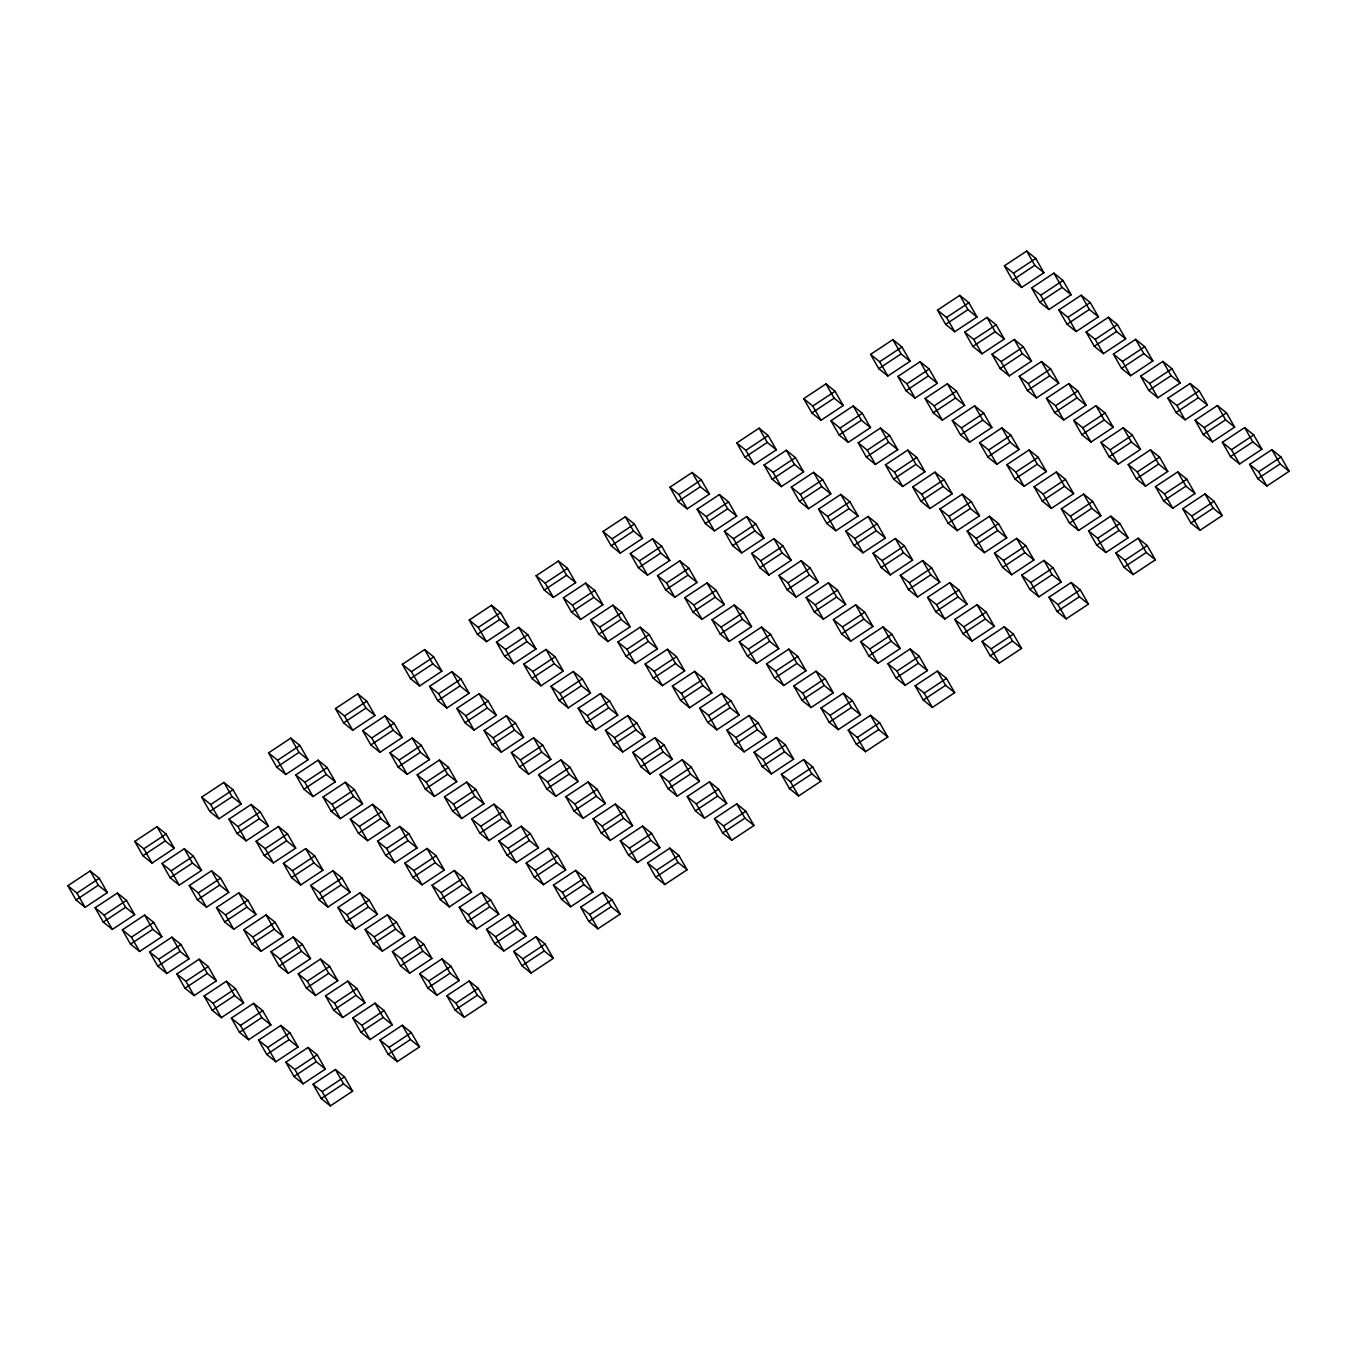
<?xml version="1.0" encoding="UTF-8"?>
<svg xmlns="http://www.w3.org/2000/svg" width="1357" height="1357" viewBox="0 0 1357 1357"><rect width="100%" height="100%" fill="white"/><g stroke="black" fill="none" stroke-linecap="round" stroke-linejoin="round"><path stroke-width="1.5" d="M67.85 885.714L90.156 870.957L99.231 878.318L107.407 892.584L85.101 907.341L76.026 899.979L67.85 885.714L76.925 893.076L85.101 907.341M134.75 841.442L157.039 826.684L166.131 834.029L174.29 848.312L152.001 863.069L142.909 855.707L134.75 841.442L143.825 848.803L152.001 863.069M201.633 797.17L223.939 782.412L233.014 789.757L241.19 804.023L218.884 818.78L209.809 811.435L201.633 797.17L210.725 804.514L218.884 818.78M268.533 752.881L290.839 738.123L299.914 745.485L308.09 759.75L285.784 774.508L276.709 767.146L268.533 752.881L277.608 760.242L285.784 774.508M335.433 708.608L357.722 693.851L366.814 701.213L374.973 715.478L352.684 730.236L343.592 722.874L335.433 708.608L344.508 715.97L352.684 730.236M402.317 664.336L424.622 649.579L433.697 656.924L441.873 671.189L419.567 685.947L410.493 678.602L402.317 664.336L411.408 671.681L419.567 685.947M469.217 620.047L491.505 605.29L500.597 612.652L508.773 626.917L486.468 641.674L477.393 634.33L469.217 620.047L478.292 627.409L486.468 641.674M536.117 575.775L558.405 561.018L567.497 568.379L575.656 582.645L553.368 597.402L544.276 590.041L536.117 575.775L545.192 583.137L553.368 597.402M603 531.503L625.306 516.746L634.381 524.09L642.556 538.373L620.251 553.13L611.176 545.768L603 531.503L612.092 538.865L620.251 553.13M669.9 487.231L692.189 472.473L701.281 479.818L709.457 494.084L687.151 508.841L678.076 501.496L669.9 487.231L678.975 494.576L687.151 508.841M736.8 442.942L759.089 428.184L768.181 435.546L776.34 449.812L754.051 464.569L744.959 457.207L736.8 442.942L745.875 450.303L754.051 464.569M803.683 398.67L825.989 383.912L835.064 391.274L843.24 405.539L820.934 420.297L811.859 412.935L803.683 398.67L812.775 406.031L820.934 420.297M870.583 354.398L892.872 339.64L901.964 346.985L910.14 361.25L887.834 376.008L878.759 368.663L870.583 354.398L879.658 361.742L887.834 376.008M937.483 310.125L959.772 295.351L968.864 302.713L977.023 316.978L954.734 331.736L945.642 324.391L937.483 310.125L946.558 317.47L954.734 331.736M1004.367 265.836L1026.672 251.079L1035.747 258.441L1043.923 272.706L1021.617 287.463L1012.543 280.102L1004.367 265.836L1013.458 273.198L1021.617 287.463M76.925 893.076L99.231 878.318M143.825 848.803L166.131 834.029M210.725 804.514L233.014 789.757M277.608 760.242L299.914 745.485M344.508 715.97L366.814 701.213M411.408 671.681L433.697 656.924M478.292 627.409L500.597 612.652M545.192 583.137L567.497 568.379M612.092 538.865L634.381 524.09M678.975 494.576L701.281 479.818M745.875 450.303L768.181 435.546M812.775 406.031L835.064 391.274M879.658 361.742L901.964 346.985M946.558 317.47L968.864 302.713M1013.458 273.198L1035.747 258.441M76.026 899.979L98.315 885.222L107.407 892.584M142.909 855.707L165.215 840.95L174.29 848.312M209.809 811.435L232.115 796.678L241.19 804.023M276.709 767.146L298.998 752.389L308.09 759.75M343.592 722.874L365.898 708.117L374.973 715.478M410.493 678.602L432.798 663.844L441.873 671.189M477.393 634.33L499.681 619.572L508.773 626.917M544.276 590.041L566.581 575.283L575.656 582.645M611.176 545.768L633.465 531.011L642.556 538.373M678.076 501.496L700.365 486.739L709.457 494.084M744.959 457.207L767.265 442.45L776.34 449.812M811.859 412.935L834.148 398.178L843.24 405.539M878.759 368.663L901.048 353.906L910.14 361.25M945.642 324.391L967.948 309.633L977.023 316.978M1012.543 280.102L1034.831 265.344L1043.923 272.706M95.092 907.782L117.397 893.025L126.472 900.369L134.648 914.652L112.36 929.409L103.268 922.048L95.092 907.782L104.184 915.144L112.36 929.409M161.992 863.51L184.298 848.753L193.373 856.097L201.548 870.363L179.243 885.12L170.168 877.775L161.992 863.51L171.067 870.855L179.243 885.12M228.892 819.221L251.181 804.464L260.273 811.825L268.432 826.091L246.143 840.848L237.051 833.503L228.892 819.221L237.967 826.583L246.143 840.848M295.775 774.949L318.081 760.191L327.156 767.553L335.332 781.819L313.026 796.576L303.951 789.214L295.775 774.949L304.867 782.311L313.026 796.576M362.675 730.677L384.981 715.919L394.056 723.264L402.232 737.529L379.926 752.304L370.851 744.942L362.675 730.677L371.75 738.021L379.926 752.304M429.575 686.405L451.864 671.63L460.956 678.992L469.115 693.257L446.826 708.015L437.734 700.67L429.575 686.405L438.65 693.749L446.826 708.015M496.458 642.115L518.764 627.358L527.839 634.72L536.015 648.985L513.709 663.743L504.634 656.381L496.458 642.115L505.55 649.477L513.709 663.743M563.359 597.843L585.647 583.086L594.739 590.431L602.915 604.713L580.609 619.471L571.534 612.109L563.359 597.843L572.433 605.205L580.609 619.471M630.259 553.571L652.547 538.814L661.639 546.159L669.798 560.424L647.51 575.181L638.418 567.837L630.259 553.571L639.334 560.916L647.51 575.181M697.142 509.282L719.447 494.525L728.522 501.886L736.698 516.152L714.393 530.909L705.318 523.565L697.142 509.282L706.234 516.644L714.393 530.909M764.042 465.01L786.331 450.253L795.423 457.614L803.598 471.88L781.293 486.637L772.218 479.275L764.042 465.01L773.117 472.372L781.293 486.637M830.942 420.738L853.231 405.98L862.323 413.325L870.482 427.591L848.193 442.365L839.101 435.003L830.942 420.738L840.017 428.083L848.193 442.365M897.825 376.466L920.131 361.691L929.206 369.053L937.382 383.319L915.076 398.076L906.001 390.731L897.825 376.466L906.917 383.81L915.076 398.076M964.725 332.177L987.014 317.419L996.106 324.781L1004.282 339.046L981.976 353.804L972.901 346.442L964.725 332.177L973.8 339.538L981.976 353.804M1031.625 287.905L1053.914 273.147L1063.006 280.509L1071.165 294.774L1048.876 309.532L1039.784 302.17L1031.625 287.905L1040.7 295.266L1048.876 309.532M104.184 915.144L126.472 900.369M171.067 870.855L193.373 856.097M237.967 826.583L260.273 811.825M304.867 782.311L327.156 767.553M371.75 738.021L394.056 723.264M438.65 693.749L460.956 678.992M505.55 649.477L527.839 634.72M572.433 605.205L594.739 590.431M639.334 560.916L661.639 546.159M706.234 516.644L728.522 501.886M773.117 472.372L795.423 457.614M840.017 428.083L862.323 413.325M906.917 383.81L929.206 369.053M973.8 339.538L996.106 324.781M1040.7 295.266L1063.006 280.509M103.268 922.048L125.573 907.29L134.648 914.652M170.168 877.775L192.457 863.018L201.548 870.363M237.051 833.503L259.357 818.729L268.432 826.091M303.951 789.214L326.257 774.457L335.332 781.819M370.851 744.942L393.14 730.185L402.232 737.529M437.734 700.67L460.04 685.913L469.115 693.257M504.634 656.381L526.94 641.624L536.015 648.985M571.534 612.109L593.823 597.351L602.915 604.713M638.418 567.837L660.723 553.079L669.798 560.424M705.318 523.565L727.623 508.79L736.698 516.152M772.218 479.275L794.507 464.518L803.598 471.88M839.101 435.003L861.407 420.246L870.482 427.591M906.001 390.731L928.29 375.974L937.382 383.319M972.901 346.442L995.19 331.685L1004.282 339.046M1039.784 302.17L1062.09 287.413L1071.165 294.774M122.351 929.85L144.639 915.093L153.731 922.438L161.89 936.703L139.601 951.461L130.509 944.116L122.351 929.85L131.425 937.195L139.601 951.461M189.234 885.561L211.539 870.804L220.614 878.166L228.79 892.431L206.501 907.188L197.41 899.844L189.234 885.561L198.326 892.923L206.501 907.188M256.134 841.289L278.439 826.532L287.514 833.893L295.69 848.159L273.385 862.916L264.31 855.555L256.134 841.289L265.209 848.651L273.385 862.916M323.034 797.017L345.323 782.26L354.414 789.604L362.573 803.87L340.285 818.644L331.193 811.282L323.034 797.017L332.109 804.362L340.285 818.644M389.917 752.745L412.223 737.987L421.298 745.332L429.474 759.598L407.168 774.355L398.093 767.01L389.917 752.745L399.009 760.09L407.168 774.355M456.817 708.456L479.123 693.698L488.198 701.06L496.374 715.326L474.068 730.083L464.993 722.721L456.817 708.456L465.892 715.817L474.068 730.083M523.717 664.184L546.006 649.426L555.098 656.788L563.257 671.053L540.968 685.811L531.876 678.449L523.717 664.184L532.792 671.545L540.968 685.811M590.6 619.912L612.906 605.154L621.981 612.499L630.157 626.764L607.851 641.522L598.776 634.177L590.6 619.912L599.692 627.256L607.851 641.522M657.5 575.622L679.789 560.865L688.881 568.227L697.057 582.492L674.751 597.25L665.676 589.905L657.5 575.622L666.575 582.984L674.751 597.25M724.401 531.35L746.689 516.593L755.781 523.955L763.94 538.22L741.651 552.977L732.559 545.616L724.401 531.35L733.475 538.712L741.651 552.977M791.284 487.078L813.589 472.321L822.664 479.666L830.84 493.948L808.535 508.705L799.46 501.344L791.284 487.078L800.376 494.44L808.535 508.705M858.184 442.806L880.472 428.049L889.564 435.393L897.74 449.659L875.435 464.416L866.36 457.072L858.184 442.806L867.259 450.151L875.435 464.416M925.084 398.517L947.373 383.76L956.464 391.121L964.623 405.387L942.335 420.144L933.243 412.782L925.084 398.517L934.159 405.879L942.335 420.144M991.967 354.245L1014.273 339.487L1023.348 346.849L1031.524 361.115L1009.218 375.872L1000.143 368.51L991.967 354.245L1001.059 361.607L1009.218 375.872M1058.867 309.973L1081.156 295.215L1090.248 302.56L1098.424 316.826L1076.118 331.583L1067.043 324.238L1058.867 309.973L1067.942 317.317L1076.118 331.583M131.425 937.195L153.731 922.438M198.326 892.923L220.614 878.166M265.209 848.651L287.514 833.893M332.109 804.362L354.414 789.604M399.009 760.09L421.298 745.332M465.892 715.817L488.198 701.06M532.792 671.545L555.098 656.788M599.692 627.256L621.981 612.499M666.575 582.984L688.881 568.227M733.475 538.712L755.781 523.955M800.376 494.44L822.664 479.666M867.259 450.151L889.564 435.393M934.159 405.879L956.464 391.121M1001.059 361.607L1023.348 346.849M1067.942 317.317L1090.248 302.56M130.509 944.116L152.815 929.358L161.89 936.703M197.41 899.844L219.715 885.069L228.79 892.431M264.31 855.555L286.598 840.797L295.69 848.159M331.193 811.282L353.499 796.525L362.573 803.87M398.093 767.01L420.399 752.253L429.474 759.598M464.993 722.721L487.282 707.964L496.374 715.326M531.876 678.449L554.182 663.692L563.257 671.053M598.776 634.177L621.082 619.42L630.157 626.764M665.676 589.905L687.965 575.131L697.057 582.492M732.559 545.616L754.865 530.858L763.94 538.22M799.46 501.344L821.765 486.586L830.84 493.948M866.36 457.072L888.648 442.314L897.74 449.659M933.243 412.782L955.549 398.025L964.623 405.387M1000.143 368.51L1022.432 353.753L1031.524 361.115M1067.043 324.238L1089.332 309.481L1098.424 316.826M149.592 951.919L171.898 937.144L180.973 944.506L189.149 958.771L166.843 973.529L157.768 966.184L149.592 951.919L158.667 959.263L166.843 973.529M216.492 907.629L238.781 892.872L247.873 900.234L256.032 914.499L233.743 929.257L224.651 921.895L216.492 907.629L225.567 914.991L233.743 929.257M283.376 863.357L305.681 848.6L314.756 855.945L322.932 870.227L300.643 884.985L291.551 877.623L283.376 863.357L292.467 870.719L300.643 884.985M350.276 819.085L372.581 804.328L381.656 811.673L389.832 825.938L367.526 840.695L358.452 833.351L350.276 819.085L359.351 826.43L367.526 840.695M417.176 774.796L439.464 760.039L448.556 767.4L456.715 781.666L434.427 796.423L425.335 789.062L417.176 774.796L426.251 782.158L434.427 796.423M484.059 730.524L506.365 715.767L515.439 723.128L523.615 737.394L501.31 752.151L492.235 744.789L484.059 730.524L493.151 737.886L501.31 752.151M550.959 686.252L573.265 671.494L582.34 678.839L590.516 693.105L568.21 707.879L559.135 700.517L550.959 686.252L560.034 693.597L568.21 707.879M617.859 641.98L640.148 627.205L649.24 634.567L657.399 648.833L635.11 663.59L626.018 656.245L617.859 641.98L626.934 649.325L635.11 663.59M684.742 597.691L707.048 582.933L716.123 590.295L724.299 604.56L701.993 619.318L692.918 611.956L684.742 597.691L693.834 605.052L701.993 619.318M751.642 553.419L773.931 538.661L783.023 546.006L791.199 560.288L768.893 575.046L759.818 567.684L751.642 553.419L760.717 560.78L768.893 575.046M818.542 509.146L840.831 494.389L849.923 501.734L858.082 515.999L835.793 530.757L826.701 523.412L818.542 509.146L827.617 516.491L835.793 530.757M885.426 464.857L907.731 450.1L916.806 457.462L924.982 471.727L902.676 486.485L893.601 479.14L885.426 464.857L894.517 472.219L902.676 486.485M952.326 420.585L974.614 405.828L983.706 413.19L991.882 427.455L969.577 442.212L960.502 434.851L952.326 420.585L961.401 427.947L969.577 442.212M1019.226 376.313L1041.514 361.556L1050.606 368.9L1058.765 383.166L1036.477 397.94L1027.385 390.579L1019.226 376.313L1028.301 383.658L1036.477 397.94M1086.109 332.041L1108.415 317.267L1117.489 324.628L1125.665 338.894L1103.36 353.651L1094.285 346.306L1086.109 332.041L1095.201 339.386L1103.36 353.651M158.667 959.263L180.973 944.506M225.567 914.991L247.873 900.234M292.467 870.719L314.756 855.945M359.351 826.43L381.656 811.673M426.251 782.158L448.556 767.4M493.151 737.886L515.439 723.128M560.034 693.597L582.34 678.839M626.934 649.325L649.24 634.567M693.834 605.052L716.123 590.295M760.717 560.78L783.023 546.006M827.617 516.491L849.923 501.734M894.517 472.219L916.806 457.462M961.401 427.947L983.706 413.19M1028.301 383.658L1050.606 368.9M1095.201 339.386L1117.489 324.628M157.768 966.184L180.057 951.427L189.149 958.771M224.651 921.895L246.957 907.138L256.032 914.499M291.551 877.623L313.857 862.865L322.932 870.227M358.452 833.351L380.74 818.593L389.832 825.938M425.335 789.062L447.64 774.304L456.715 781.666M492.235 744.789L514.54 730.032L523.615 737.394M559.135 700.517L581.424 685.76L590.516 693.105M626.018 656.245L648.324 641.488L657.399 648.833M692.918 611.956L715.224 597.199L724.299 604.56M759.818 567.684L782.107 552.927L791.199 560.288M826.701 523.412L849.007 508.654L858.082 515.999M893.601 479.14L915.907 464.365L924.982 471.727M960.502 434.851L982.79 420.093L991.882 427.455M1027.385 390.579L1049.69 375.821L1058.765 383.166M1094.285 346.306L1116.574 331.549L1125.665 338.894M176.834 973.97L199.14 959.212L208.215 966.574L216.391 980.84L194.102 995.597L185.01 988.235L176.834 973.97L185.926 981.332L194.102 995.597M243.734 929.698L266.04 914.94L275.115 922.302L283.291 936.567L260.985 951.325L251.91 943.963L243.734 929.698L252.809 937.059L260.985 951.325M310.634 885.426L332.923 870.668L342.015 878.013L350.174 892.278L327.885 907.036L318.793 899.691L310.634 885.426L319.709 892.77L327.885 907.036M377.517 841.136L399.823 826.379L408.898 833.741L417.074 848.006L394.785 862.764L385.693 855.419L377.517 841.136L386.609 848.498L394.785 862.764M444.418 796.864L466.723 782.107L475.798 789.469L483.974 803.734L461.668 818.492L452.593 811.13L444.418 796.864L453.492 804.226L461.668 818.492M511.318 752.592L533.606 737.835L542.698 745.18L550.857 759.445L528.568 774.219L519.477 766.858L511.318 752.592L520.393 759.937L528.568 774.219M578.201 708.32L600.506 693.563L609.581 700.907L617.757 715.173L595.452 729.93L586.377 722.586L578.201 708.32L587.293 715.665L595.452 729.93M645.101 664.031L667.407 649.274L676.481 656.635L684.657 670.901L662.352 685.658L653.277 678.296L645.101 664.031L654.176 671.393L662.352 685.658M712.001 619.759L734.29 605.001L743.382 612.363L751.541 626.629L729.252 641.386L720.16 634.024L712.001 619.759L721.076 627.121L729.252 641.386M778.884 575.487L801.19 560.729L810.265 568.074L818.441 582.34L796.135 597.097L787.06 589.752L778.884 575.487L787.976 582.832L796.135 597.097M845.784 531.198L868.073 516.44L877.165 523.802L885.341 538.067L863.035 552.825L853.96 545.48L845.784 531.198L854.859 538.559L863.035 552.825M912.684 486.926L934.973 472.168L944.065 479.53L952.224 493.795L929.935 508.553L920.843 501.191L912.684 486.926L921.759 494.287L929.935 508.553M979.567 442.653L1001.873 427.896L1010.948 435.241L1019.124 449.506L996.818 464.281L987.743 456.919L979.567 442.653L988.659 449.998L996.818 464.281M1046.468 398.381L1068.756 383.624L1077.848 390.969L1086.024 405.234L1063.718 419.991L1054.643 412.647L1046.468 398.381L1055.542 405.726L1063.718 419.991M1113.368 354.092L1135.656 339.335L1144.748 346.697L1152.907 360.962L1130.618 375.719L1121.527 368.358L1113.368 354.092L1122.443 361.454L1130.618 375.719M185.926 981.332L208.215 966.574M252.809 937.059L275.115 922.302M319.709 892.77L342.015 878.013M386.609 848.498L408.898 833.741M453.492 804.226L475.798 789.469M520.393 759.937L542.698 745.18M587.293 715.665L609.581 700.907M654.176 671.393L676.481 656.635M721.076 627.121L743.382 612.363M787.976 582.832L810.265 568.074M854.859 538.559L877.165 523.802M921.759 494.287L944.065 479.53M988.659 449.998L1010.948 435.241M1055.542 405.726L1077.848 390.969M1122.443 361.454L1144.748 346.697M185.01 988.235L207.316 973.478L216.391 980.84M251.91 943.963L274.199 929.206L283.291 936.567M318.793 899.691L341.099 884.934L350.174 892.278M385.693 855.419L407.999 840.645L417.074 848.006M452.593 811.13L474.882 796.372L483.974 803.734M519.477 766.858L541.782 752.1L550.857 759.445M586.377 722.586L608.682 707.828L617.757 715.173M653.277 678.296L675.565 663.539L684.657 670.901M720.16 634.024L742.466 619.267L751.541 626.629M787.06 589.752L809.366 574.995L818.441 582.34M853.96 545.48L876.249 530.706L885.341 538.067M920.843 501.191L943.149 486.434L952.224 493.795M987.743 456.919L1010.049 442.161L1019.124 449.506M1054.643 412.647L1076.932 397.889L1086.024 405.234M1121.527 368.358L1143.832 353.6L1152.907 360.962M204.093 996.038L226.382 981.281L235.473 988.642L243.632 1002.908L221.344 1017.665L212.252 1010.303L204.093 996.038L213.168 1003.4L221.344 1017.665M270.976 951.766L293.282 937.009L302.357 944.353L310.532 958.619L288.244 973.376L279.152 966.031L270.976 951.766L280.068 959.111L288.244 973.376M337.876 907.494L360.182 892.719L369.257 900.081L377.433 914.347L355.127 929.104L346.052 921.759L337.876 907.494L346.951 914.839L355.127 929.104M404.776 863.205L427.065 848.447L436.157 855.809L444.316 870.074L422.027 884.832L412.935 877.47L404.776 863.205L413.851 870.566L422.027 884.832M471.659 818.933L493.965 804.175L503.04 811.52L511.216 825.802L488.927 840.56L479.835 833.198L471.659 818.933L480.751 826.294L488.927 840.56M538.559 774.66L560.865 759.903L569.94 767.248L578.116 781.513L555.81 796.271L546.735 788.926L538.559 774.66L547.634 782.005L555.81 796.271M605.459 730.371L627.748 715.614L636.84 722.976L644.999 737.241L622.71 751.999L613.618 744.637L605.459 730.371L614.534 737.733L622.71 751.999M672.343 686.099L694.648 671.342L703.723 678.704L711.899 692.969L689.593 707.726L680.519 700.365L672.343 686.099L681.435 693.461L689.593 707.726M739.243 641.827L761.548 627.07L770.623 634.414L778.799 648.68L756.494 663.437L747.419 656.093L739.243 641.827L748.318 649.172L756.494 663.437M806.143 597.555L828.432 582.781L837.523 590.142L845.682 604.408L823.394 619.165L814.302 611.82L806.143 597.555L815.218 604.9L823.394 619.165M873.026 553.266L895.332 538.508L904.407 545.87L912.582 560.136L890.277 574.893L881.202 567.531L873.026 553.266L882.118 560.628L890.277 574.893M939.926 508.994L962.215 494.236L971.307 501.581L979.483 515.864L957.177 530.621L948.102 523.259L939.926 508.994L949.001 516.355L957.177 530.621M1006.826 464.722L1029.115 449.964L1038.207 457.309L1046.366 471.574L1024.077 486.332L1014.985 478.987L1006.826 464.722L1015.901 472.066L1024.077 486.332M1073.709 420.433L1096.015 405.675L1105.09 413.037L1113.266 427.302L1090.96 442.06L1081.885 434.698L1073.709 420.433L1082.801 427.794L1090.96 442.06M1140.609 376.16L1162.898 361.403L1171.99 368.765L1180.166 383.03L1157.86 397.788L1148.785 390.426L1140.609 376.16L1149.684 383.522L1157.86 397.788M213.168 1003.4L235.473 988.642M280.068 959.111L302.357 944.353M346.951 914.839L369.257 900.081M413.851 870.566L436.157 855.809M480.751 826.294L503.04 811.52M547.634 782.005L569.94 767.248M614.534 737.733L636.84 722.976M681.435 693.461L703.723 678.704M748.318 649.172L770.623 634.414M815.218 604.9L837.523 590.142M882.118 560.628L904.407 545.87M949.001 516.355L971.307 501.581M1015.901 472.066L1038.207 457.309M1082.801 427.794L1105.09 413.037M1149.684 383.522L1171.99 368.765M212.252 1010.303L234.557 995.546L243.632 1002.908M279.152 966.031L301.458 951.274L310.532 958.619M346.052 921.759L368.341 907.002L377.433 914.347M412.935 877.47L435.241 862.713L444.316 870.074M479.835 833.198L502.141 818.441L511.216 825.802M546.735 788.926L569.024 774.168L578.116 781.513M613.618 744.637L635.924 729.879L644.999 737.241M680.519 700.365L702.824 685.607L711.899 692.969M747.419 656.093L769.707 641.335L778.799 648.68M814.302 611.82L836.607 597.063L845.682 604.408M881.202 567.531L903.508 552.774L912.582 560.136M948.102 523.259L970.391 508.502L979.483 515.864M1014.985 478.987L1037.291 464.23L1046.366 471.574M1081.885 434.698L1104.191 419.941L1113.266 427.302M1148.785 390.426L1171.074 375.668L1180.166 383.03M231.335 1018.106L253.64 1003.349L262.715 1010.694L270.891 1024.959L248.585 1039.733L239.51 1032.372L231.335 1018.106L240.426 1025.451L248.585 1039.733M298.235 973.834L320.523 959.06L329.615 966.421L337.774 980.687L315.486 995.444L306.394 988.1L298.235 973.834L307.31 981.179L315.486 995.444M365.118 929.545L387.423 914.788L396.498 922.149L404.674 936.415L382.386 951.172L373.294 943.81L365.118 929.545L374.21 936.907L382.386 951.172M432.018 885.273L454.324 870.516L463.399 877.86L471.574 892.143L449.269 906.9L440.194 899.538L432.018 885.273L441.093 892.635L449.269 906.9M498.918 841.001L521.207 826.243L530.299 833.588L538.458 847.854L516.169 862.611L507.077 855.266L498.918 841.001L507.993 848.346L516.169 862.611M565.801 796.712L588.107 781.954L597.182 789.316L605.358 803.581L583.069 818.339L573.977 810.994L565.801 796.712L574.893 804.073L583.069 818.339M632.701 752.44L655.007 737.682L664.082 745.044L672.258 759.309L649.952 774.067L640.877 766.705L632.701 752.44L641.776 759.801L649.952 774.067M699.601 708.167L721.89 693.41L730.982 700.755L739.141 715.02L716.852 729.795L707.76 722.433L699.601 708.167L708.676 715.512L716.852 729.795M766.484 663.895L788.79 649.121L797.865 656.483L806.041 670.748L783.735 685.506L774.66 678.161L766.484 663.895L775.576 671.24L783.735 685.506M833.385 619.606L855.69 604.849L864.765 612.211L872.941 626.476L850.635 641.233L841.561 633.872L833.385 619.606L842.46 626.968L850.635 641.233M900.285 575.334L922.573 560.577L931.665 567.938L939.824 582.204L917.536 596.961L908.444 589.6L900.285 575.334L909.36 582.696L917.536 596.961M967.168 531.062L989.474 516.305L998.548 523.649L1006.724 537.915L984.419 552.672L975.344 545.327L967.168 531.062L976.26 538.407L984.419 552.672M1034.068 486.773L1056.357 472.015L1065.449 479.377L1073.624 493.643L1051.319 508.4L1042.244 501.055L1034.068 486.773L1043.143 494.135L1051.319 508.4M1100.968 442.501L1123.257 427.743L1132.349 435.105L1140.508 449.371L1118.219 464.128L1109.127 456.766L1100.968 442.501L1110.043 449.862L1118.219 464.128M1167.851 398.229L1190.157 383.471L1199.232 390.816L1207.408 405.081L1185.102 419.856L1176.027 412.494L1167.851 398.229L1176.943 405.573L1185.102 419.856M240.426 1025.451L262.715 1010.694M307.31 981.179L329.615 966.421M374.21 936.907L396.498 922.149M441.093 892.635L463.399 877.86M507.993 848.346L530.299 833.588M574.893 804.073L597.182 789.316M641.776 759.801L664.082 745.044M708.676 715.512L730.982 700.755M775.576 671.24L797.865 656.483M842.46 626.968L864.765 612.211M909.36 582.696L931.665 567.938M976.26 538.407L998.548 523.649M1043.143 494.135L1065.449 479.377M1110.043 449.862L1132.349 435.105M1176.943 405.573L1199.232 390.816M239.51 1032.372L261.799 1017.614L270.891 1024.959M306.394 988.1L328.699 973.342L337.774 980.687M373.294 943.81L395.599 929.053L404.674 936.415M440.194 899.538L462.483 884.781L471.574 892.143M507.077 855.266L529.383 840.509L538.458 847.854M573.977 810.994L596.283 796.22L605.358 803.581M640.877 766.705L663.166 751.948L672.258 759.309M707.76 722.433L730.066 707.675L739.141 715.02M774.66 678.161L796.966 663.403L806.041 670.748M841.561 633.872L863.849 619.114L872.941 626.476M908.444 589.6L930.749 574.842L939.824 582.204M975.344 545.327L997.649 530.57L1006.724 537.915M1042.244 501.055L1064.533 486.281L1073.624 493.643M1109.127 456.766L1131.433 442.009L1140.508 449.371M1176.027 412.494L1198.333 397.737L1207.408 405.081M258.576 1040.174L280.882 1025.417L289.957 1032.762L298.133 1047.027L275.844 1061.785L266.752 1054.44L258.576 1040.174L267.668 1047.519L275.844 1061.785M325.476 995.885L347.782 981.128L356.857 988.49L365.033 1002.755L342.727 1017.513L333.652 1010.151L325.476 995.885L334.568 1003.247L342.727 1017.513M392.377 951.613L414.665 936.856L423.757 944.218L431.916 958.483L409.627 973.24L400.536 965.879L392.377 951.613L401.451 958.975L409.627 973.24M459.26 907.341L481.565 892.584L490.64 899.928L498.816 914.194L476.528 928.951L467.436 921.607L459.26 907.341L468.352 914.686L476.528 928.951M526.16 863.052L548.465 848.295L557.54 855.656L565.716 869.922L543.411 884.679L534.336 877.334L526.16 863.052L535.235 870.414L543.411 884.679M593.06 818.78L615.349 804.023L624.441 811.384L632.599 825.65L610.311 840.407L601.219 833.045L593.06 818.78L602.135 826.142L610.311 840.407M659.943 774.508L682.249 759.75L691.324 767.095L699.5 781.378L677.211 796.135L668.119 788.773L659.943 774.508L669.035 781.869L677.211 796.135M726.843 730.236L749.149 715.478L758.224 722.823L766.4 737.088L744.094 751.846L735.019 744.501L726.843 730.236L735.918 737.58L744.094 751.846M793.743 685.947L816.032 671.189L825.124 678.551L833.283 692.816L810.994 707.574L801.902 700.212L793.743 685.947L802.818 693.308L810.994 707.574M860.626 641.674L882.932 626.917L892.007 634.279L900.183 648.544L877.877 663.302L868.802 655.94L860.626 641.674L869.718 649.036L877.877 663.302M927.526 597.402L949.832 582.645L958.907 589.99L967.083 604.255L944.777 619.013L935.702 611.668L927.526 597.402L936.601 604.747L944.777 619.013M994.427 553.13L1016.715 538.356L1025.807 545.718L1033.966 559.983L1011.677 574.74L1002.586 567.396L994.427 553.13L1003.502 560.475L1011.677 574.74M1061.31 508.841L1083.615 494.084L1092.69 501.445L1100.866 515.711L1078.561 530.468L1069.486 523.107L1061.31 508.841L1070.402 516.203L1078.561 530.468M1128.21 464.569L1150.499 449.812L1159.59 457.156L1167.766 471.439L1145.461 486.196L1136.386 478.834L1128.21 464.569L1137.285 471.931L1145.461 486.196M1195.11 420.297L1217.399 405.539L1226.491 412.884L1234.649 427.15L1212.361 441.907L1203.269 434.562L1195.11 420.297L1204.185 427.642L1212.361 441.907M267.668 1047.519L289.957 1032.762M334.568 1003.247L356.857 988.49M401.451 958.975L423.757 944.218M468.352 914.686L490.64 899.928M535.235 870.414L557.54 855.656M602.135 826.142L624.441 811.384M669.035 781.869L691.324 767.095M735.918 737.58L758.224 722.823M802.818 693.308L825.124 678.551M869.718 649.036L892.007 634.279M936.601 604.747L958.907 589.99M1003.502 560.475L1025.807 545.718M1070.402 516.203L1092.69 501.445M1137.285 471.931L1159.59 457.156M1204.185 427.642L1226.491 412.884M266.752 1054.44L289.058 1039.683L298.133 1047.027M333.652 1010.151L355.941 995.393L365.033 1002.755M400.536 965.879L422.841 951.121L431.916 958.483M467.436 921.607L489.741 906.849L498.816 914.194M534.336 877.334L556.624 862.56L565.716 869.922M601.219 833.045L623.525 818.288L632.599 825.65M668.119 788.773L690.425 774.016L699.5 781.378M735.019 744.501L757.308 729.744L766.4 737.088M801.902 700.212L824.208 685.455L833.283 692.816M868.802 655.94L891.108 641.183L900.183 648.544M935.702 611.668L957.991 596.91L967.083 604.255M1002.586 567.396L1024.891 552.638L1033.966 559.983M1069.486 523.107L1091.791 508.349L1100.866 515.711M1136.386 478.834L1158.674 464.077L1167.766 471.439M1203.269 434.562L1225.575 419.805L1234.649 427.15M285.835 1062.226L308.124 1047.468L317.216 1054.83L325.375 1069.095L303.086 1083.853L293.994 1076.491L285.835 1062.226L294.91 1069.587L303.086 1083.853M352.718 1017.954L375.024 1003.196L384.099 1010.558L392.275 1024.823L369.986 1039.581L360.894 1032.219L352.718 1017.954L361.81 1025.315L369.986 1039.581M419.618 973.681L441.924 958.924L450.999 966.269L459.175 980.534L436.869 995.309L427.794 987.947L419.618 973.681L428.71 981.026L436.869 995.309M486.518 929.409L508.807 914.635L517.899 921.997L526.058 936.262L503.769 951.02L494.677 943.675L486.518 929.409L495.593 936.754L503.769 951.02M553.402 885.12L575.707 870.363L584.782 877.725L592.958 891.99L570.669 906.747L561.577 899.386L553.402 885.12L562.493 892.482L570.669 906.747M620.302 840.848L642.607 826.091L651.682 833.435L659.858 847.718L637.553 862.475L628.478 855.114L620.302 840.848L629.377 848.21L637.553 862.475M687.202 796.576L709.49 781.819L718.582 789.163L726.741 803.429L704.453 818.186L695.361 810.841L687.202 796.576L696.277 803.921L704.453 818.186M754.085 752.287L776.391 737.529L785.466 744.891L793.641 759.157L771.353 773.914L762.261 766.569L754.085 752.287L763.177 759.649L771.353 773.914M820.985 708.015L843.291 693.257L852.366 700.619L860.542 714.885L838.236 729.642L829.161 722.28L820.985 708.015L830.06 715.376L838.236 729.642M887.885 663.743L910.174 648.985L919.266 656.33L927.425 670.595L905.136 685.37L896.044 678.008L887.885 663.743L896.96 671.087L905.136 685.37M954.768 619.471L977.074 604.696L986.149 612.058L994.325 626.323L972.019 641.081L962.944 633.736L954.768 619.471L963.86 626.815L972.019 641.081M1021.668 575.181L1043.974 560.424L1053.049 567.786L1061.225 582.051L1038.919 596.809L1029.844 589.447L1021.668 575.181L1030.743 582.543L1038.919 596.809M1088.568 530.909L1110.857 516.152L1119.949 523.497L1128.108 537.779L1105.819 552.536L1096.727 545.175L1088.568 530.909L1097.643 538.271L1105.819 552.536M1155.452 486.637L1177.757 471.88L1186.832 479.225L1195.008 493.49L1172.702 508.247L1163.628 500.903L1155.452 486.637L1164.543 493.982L1172.702 508.247M1222.352 442.348L1244.64 427.591L1253.732 434.952L1261.908 449.218L1239.603 463.975L1230.528 456.63L1222.352 442.348L1231.427 449.71L1239.603 463.975M294.91 1069.587L317.216 1054.83M361.81 1025.315L384.099 1010.558M428.71 981.026L450.999 966.269M495.593 936.754L517.899 921.997M562.493 892.482L584.782 877.725M629.377 848.21L651.682 833.435M696.277 803.921L718.582 789.163M763.177 759.649L785.466 744.891M830.06 715.376L852.366 700.619M896.96 671.087L919.266 656.33M963.86 626.815L986.149 612.058M1030.743 582.543L1053.049 567.786M1097.643 538.271L1119.949 523.497M1164.543 493.982L1186.832 479.225M1231.427 449.71L1253.732 434.952M293.994 1076.491L316.3 1061.734L325.375 1069.095M360.894 1032.219L383.2 1017.462L392.275 1024.823M427.794 987.947L450.083 973.19L459.175 980.534M494.677 943.675L516.983 928.917L526.058 936.262M561.577 899.386L583.883 884.628L592.958 891.99M628.478 855.114L650.766 840.356L659.858 847.718M695.361 810.841L717.666 796.084L726.741 803.429M762.261 766.569L784.567 751.795L793.641 759.157M829.161 722.28L851.45 707.523L860.542 714.885M896.044 678.008L918.35 663.251L927.425 670.595M962.944 633.736L985.25 618.979L994.325 626.323M1029.844 589.447L1052.133 574.69L1061.225 582.051M1096.727 545.175L1119.033 530.417L1128.108 537.779M1163.628 500.903L1185.933 486.145L1195.008 493.49M1230.528 456.63L1252.816 441.856L1261.908 449.218M313.077 1084.294L335.383 1069.537L344.457 1076.898L352.633 1091.164L330.328 1105.921L321.253 1098.559L313.077 1084.294L322.169 1091.656L330.328 1105.921M379.977 1040.022L402.266 1025.264L411.358 1032.609L419.517 1046.875L397.228 1061.649L388.136 1054.287L379.977 1040.022L389.052 1047.367L397.228 1061.649M446.86 995.75L469.166 980.992L478.241 988.337L486.417 1002.602L464.128 1017.36L455.036 1010.015L446.86 995.75L455.952 1003.094L464.128 1017.36M513.76 951.461L536.066 936.703L545.141 944.065L553.317 958.33L531.011 973.088L521.936 965.726L513.76 951.461L522.852 958.822L531.011 973.088M580.66 907.188L602.949 892.431L612.041 899.793L620.2 914.058L597.911 928.816L588.819 921.454L580.66 907.188L589.735 914.55L597.911 928.816M647.543 862.916L669.849 848.159L678.924 855.504L687.1 869.769L664.811 884.527L655.719 877.182L647.543 862.916L656.635 870.261L664.811 884.527M714.444 818.627L736.749 803.87L745.824 811.232L754 825.497L731.694 840.254L722.619 832.91L714.444 818.627L723.535 825.989L731.694 840.254M781.344 774.355L803.632 759.598L812.724 766.959L820.883 781.225L798.595 795.982L789.503 788.621L781.344 774.355L790.419 781.717L798.595 795.982M848.227 730.083L870.532 715.326L879.607 722.67L887.783 736.953L865.495 751.71L856.403 744.348L848.227 730.083L857.319 737.428L865.495 751.71M915.127 685.811L937.433 671.053L946.508 678.398L954.683 692.664L932.378 707.421L923.303 700.076L915.127 685.811L924.202 693.156L932.378 707.421M982.027 641.522L1004.316 626.764L1013.408 634.126L1021.567 648.392L999.278 663.149L990.186 655.787L982.027 641.522L991.102 648.883L999.278 663.149M1048.91 597.25L1071.216 582.492L1080.291 589.854L1088.467 604.119L1066.161 618.877L1057.086 611.515L1048.91 597.25L1058.002 604.611L1066.161 618.877M1115.81 552.977L1138.116 538.22L1147.191 545.565L1155.367 559.83L1133.061 574.588L1123.986 567.243L1115.81 552.977L1124.885 560.322L1133.061 574.588M1182.71 508.688L1204.999 493.931L1214.091 501.293L1222.25 515.558L1199.961 530.316L1190.869 522.971L1182.71 508.688L1191.785 516.05L1199.961 530.316M1249.593 464.416L1271.899 449.659L1280.974 457.021L1289.15 471.286L1266.844 486.043L1257.769 478.682L1249.593 464.416L1258.685 471.778L1266.844 486.043M322.169 1091.656L344.457 1076.898M389.052 1047.367L411.358 1032.609M455.952 1003.094L478.241 988.337M522.852 958.822L545.141 944.065M589.735 914.55L612.041 899.793M656.635 870.261L678.924 855.504M723.535 825.989L745.824 811.232M790.419 781.717L812.724 766.959M857.319 737.428L879.607 722.67M924.202 693.156L946.508 678.398M991.102 648.883L1013.408 634.126M1058.002 604.611L1080.291 589.854M1124.885 560.322L1147.191 545.565M1191.785 516.05L1214.091 501.293M1258.685 471.778L1280.974 457.021M321.253 1098.559L343.542 1083.802L352.633 1091.164M388.136 1054.287L410.442 1039.53L419.517 1046.875M455.036 1010.015L477.342 995.258L486.417 1002.602M521.936 965.726L544.225 950.969L553.317 958.33M588.819 921.454L611.125 906.697L620.2 914.058M655.719 877.182L678.025 862.424L687.1 869.769M722.619 832.91L744.908 818.135L754 825.497M789.503 788.621L811.808 773.863L820.883 781.225M856.403 744.348L878.708 729.591L887.783 736.953M923.303 700.076L945.592 685.319L954.683 692.664M990.186 655.787L1012.492 641.03L1021.567 648.392M1057.086 611.515L1079.392 596.758L1088.467 604.119M1123.986 567.243L1146.275 552.486L1155.367 559.83M1190.869 522.971L1213.175 508.197L1222.25 515.558M1257.769 478.682L1280.075 463.924L1289.15 471.286M1271.899 449.659L1280.075 463.924M1244.64 427.591L1252.816 441.856M1217.399 405.539L1225.575 419.805M1190.157 383.471L1198.333 397.737M1162.898 361.403L1171.074 375.668M1135.656 339.335L1143.832 353.6M1108.415 317.267L1116.574 331.549M1204.999 493.931L1213.175 508.197M1081.156 295.215L1089.332 309.481M1177.757 471.88L1185.933 486.145M1053.914 273.147L1062.09 287.413M1150.499 449.812L1158.674 464.077M1026.672 251.079L1034.831 265.344M1123.257 427.743L1131.433 442.009M1096.015 405.675L1104.191 419.941M1068.756 383.624L1076.932 397.889M1041.514 361.556L1049.69 375.821M1138.116 538.22L1146.275 552.486M1014.273 339.487L1022.432 353.753M1110.857 516.152L1119.033 530.417M987.014 317.419L995.19 331.685M1083.615 494.084L1091.791 508.349M959.772 295.351L967.948 309.633M1056.357 472.015L1064.533 486.281M1029.115 449.964L1037.291 464.23M1001.873 427.896L1010.049 442.161M974.614 405.828L982.79 420.093M1071.216 582.492L1079.392 596.758M947.373 383.76L955.549 398.025M1043.974 560.424L1052.133 574.69M920.131 361.691L928.29 375.974M1016.715 538.356L1024.891 552.638M892.872 339.64L901.048 353.906M989.474 516.305L997.649 530.57M962.215 494.236L970.391 508.502M934.973 472.168L943.149 486.434M907.731 450.1L915.907 464.365M1004.316 626.764L1012.492 641.03M880.472 428.049L888.648 442.314M977.074 604.696L985.25 618.979M853.231 405.98L861.407 420.246M949.832 582.645L957.991 596.91M825.989 383.912L834.148 398.178M922.573 560.577L930.749 574.842M895.332 538.508L903.508 552.774M868.073 516.44L876.249 530.706M840.831 494.389L849.007 508.654M937.433 671.053L945.592 685.319M813.589 472.321L821.765 486.586M910.174 648.985L918.35 663.251M786.331 450.253L794.507 464.518M882.932 626.917L891.108 641.183M759.089 428.184L767.265 442.45M855.69 604.849L863.849 619.114M828.432 582.781L836.607 597.063M801.19 560.729L809.366 574.995M773.931 538.661L782.107 552.927M870.532 715.326L878.708 729.591M746.689 516.593L754.865 530.858M843.291 693.257L851.45 707.523M719.447 494.525L727.623 508.79M816.032 671.189L824.208 685.455M692.189 472.473L700.365 486.739M788.79 649.121L796.966 663.403M761.548 627.07L769.707 641.335M734.29 605.001L742.466 619.267M707.048 582.933L715.224 597.199M803.632 759.598L811.808 773.863M679.789 560.865L687.965 575.131M776.391 737.529L784.567 751.795M652.547 538.814L660.723 553.079M749.149 715.478L757.308 729.744M625.306 516.746L633.465 531.011M721.89 693.41L730.066 707.675M694.648 671.342L702.824 685.607M667.407 649.274L675.565 663.539M640.148 627.205L648.324 641.488M736.749 803.87L744.908 818.135M612.906 605.154L621.082 619.42M709.49 781.819L717.666 796.084M585.647 583.086L593.823 597.351M682.249 759.75L690.425 774.016M558.405 561.018L566.581 575.283M655.007 737.682L663.166 751.948M627.748 715.614L635.924 729.879M600.506 693.563L608.682 707.828M573.265 671.494L581.424 685.76M669.849 848.159L678.025 862.424M546.006 649.426L554.182 663.692M642.607 826.091L650.766 840.356M518.764 627.358L526.94 641.624M615.349 804.023L623.525 818.288M491.505 605.29L499.681 619.572M588.107 781.954L596.283 796.22M560.865 759.903L569.024 774.168M533.606 737.835L541.782 752.1M506.365 715.767L514.54 730.032M602.949 892.431L611.125 906.697M479.123 693.698L487.282 707.964M575.707 870.363L583.883 884.628M451.864 671.63L460.04 685.913M548.465 848.295L556.624 862.56M424.622 649.579L432.798 663.844M521.207 826.243L529.383 840.509M493.965 804.175L502.141 818.441M466.723 782.107L474.882 796.372M439.464 760.039L447.64 774.304M536.066 936.703L544.225 950.969M412.223 737.987L420.399 752.253M508.807 914.635L516.983 928.917M384.981 715.919L393.14 730.185M481.565 892.584L489.741 906.849M357.722 693.851L365.898 708.117M454.324 870.516L462.483 884.781M427.065 848.447L435.241 862.713M399.823 826.379L407.999 840.645M372.581 804.328L380.74 818.593M469.166 980.992L477.342 995.258M345.323 782.26L353.499 796.525M441.924 958.924L450.083 973.19M318.081 760.191L326.257 774.457M414.665 936.856L422.841 951.121M290.839 738.123L298.998 752.389M387.423 914.788L395.599 929.053M360.182 892.719L368.341 907.002M332.923 870.668L341.099 884.934M305.681 848.6L313.857 862.865M402.266 1025.264L410.442 1039.53M278.439 826.532L286.598 840.797M375.024 1003.196L383.2 1017.462M251.181 804.464L259.357 818.729M347.782 981.128L355.941 995.393M223.939 782.412L232.115 796.678M320.523 959.06L328.699 973.342M293.282 937.009L301.458 951.274M266.04 914.94L274.199 929.206M238.781 892.872L246.957 907.138M335.383 1069.537L343.542 1083.802M211.539 870.804L219.715 885.069M308.124 1047.468L316.3 1061.734M184.298 848.753L192.457 863.018M280.882 1025.417L289.058 1039.683M157.039 826.684L165.215 840.95M253.64 1003.349L261.799 1017.614M226.382 981.281L234.557 995.546M199.14 959.212L207.316 973.478M171.898 937.144L180.057 951.427M144.639 915.093L152.815 929.358M117.397 893.025L125.573 907.29M90.156 870.957L98.315 885.222"/></g></svg>
